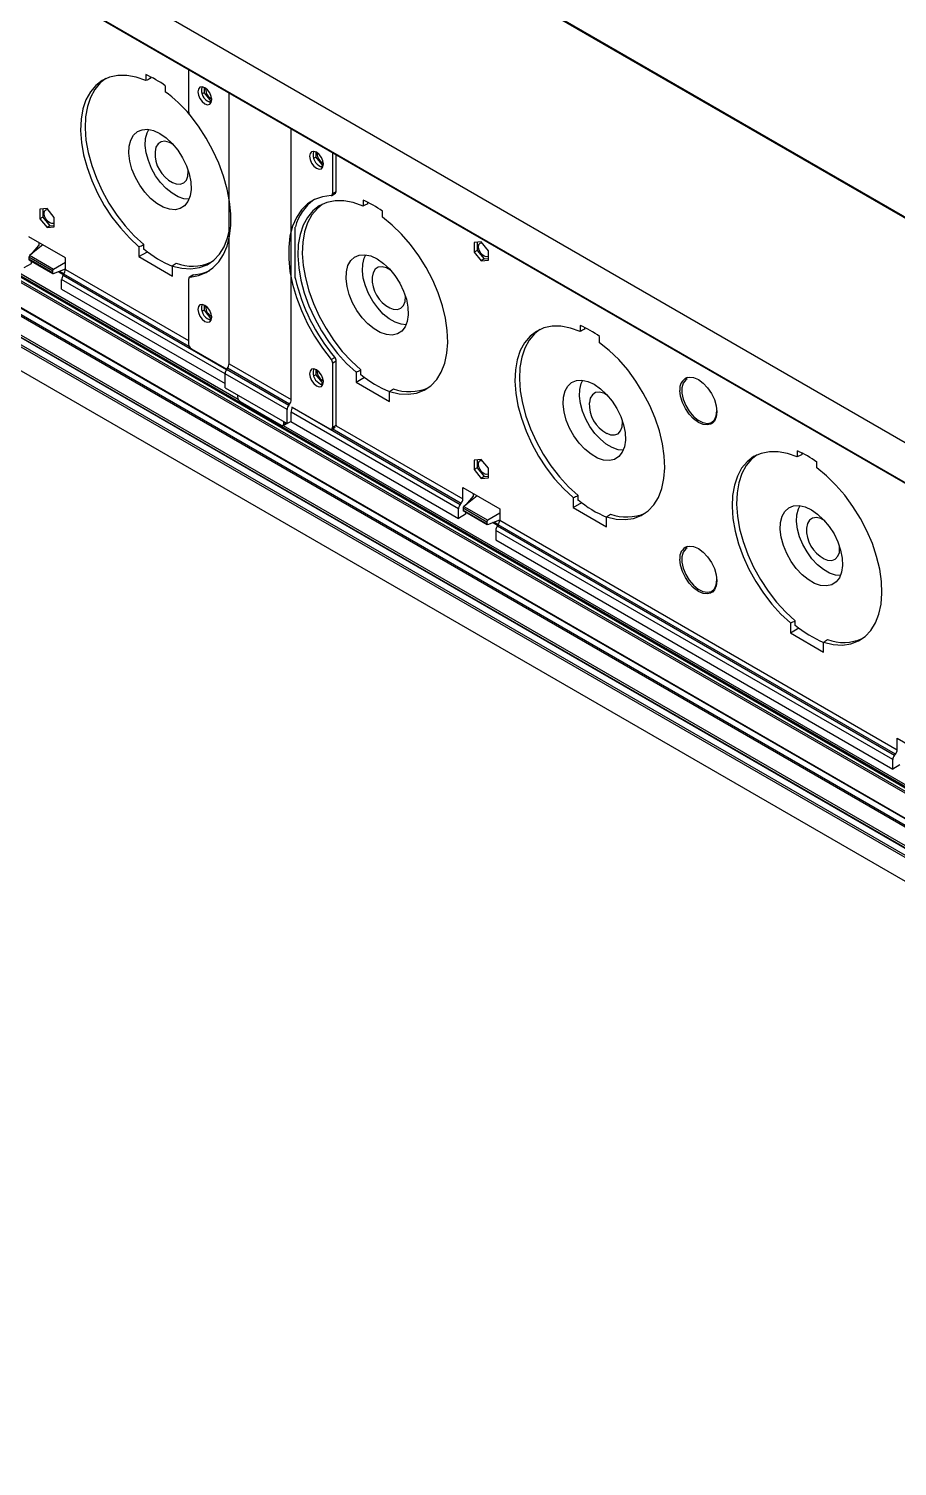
# Model space of a CAD drawing. Header units: inches. Extents: x 5 to 105, y 0 to 80.
# Drawn here: x 39.05 to 45.41, y 52.62 to 63.15 of the extents above; entities that cross this region are included whole.
import ezdxf

# ---------------------------------------------------------------- set-up
doc = ezdxf.new("R2010")
doc.units = ezdxf.units.IN
doc.header["$MEASUREMENT"] = 0

msp = doc.modelspace()

# ---------------------------------------------------------------- linework, layer by layer
for p, q in [((66.849, 49.424), (17.033, 78.182)), ((66.853, 49.425), (17.038, 78.182)), ((66.206, 49.803), (17.709, 77.8)), ((15.505, 77.422), (65.32, 48.665)), ((15.452, 77.158), (65.268, 48.4)), ((15.454, 77.152), (65.27, 48.394)), ((65.629, 45.916), (15.813, 74.673)), ((15.82, 74.685), (65.635, 45.927)), ((65.655, 45.938), (15.839, 74.696)), ((65.659, 45.938), (15.844, 74.696)), ((65.654, 45.95), (15.884, 74.682)), ((65.505, 45.799), (15.69, 74.557)), ((65.51, 45.8), (15.694, 74.558)), ((65.323, 45.692), (15.507, 74.449)), ((65.46, 45.766), (15.644, 74.523)), ((15.651, 74.535), (65.466, 45.777)), ((65.268, 45.653), (15.452, 74.411)), ((15.459, 74.424), (65.274, 45.666)), ((65.318, 45.691), (15.502, 74.449)), ((15.644, 74.388), (65.46, 45.63)), ((15.505, 74.207), (65.32, 45.449)), ((28.183, 67.597), (40.583, 60.439)), ((39.907, 62.817), (39.907, 62.774)), ((39.942, 62.79), (39.942, 62.801)), ((40.22, 62.855), (40.22, 62.548)), ((40.05, 62.692), (40.05, 62.735)), ((40.334, 62.684), (40.32, 62.677)), ((40.334, 62.724), (40.334, 62.684)), ((40.334, 62.684), (40.384, 62.622)), ((40.344, 62.712), (40.344, 62.718)), ((40.517, 60.699), (40.517, 62.683)), ((40.384, 62.622), (40.374, 62.615)), ((40.384, 62.622), (40.389, 62.622)), ((40.972, 60.437), (40.972, 62.421)), ((41.152, 62.251), (41.152, 62.212)), ((41.162, 62.24), (41.163, 62.245)), ((41.276, 61.946), (41.276, 62.246)), ((41.152, 62.212), (41.138, 62.204)), ((41.152, 62.212), (41.203, 62.149)), ((41.203, 62.149), (41.192, 62.142)), ((41.203, 62.149), (41.207, 62.15)), ((41.302, 61.961), (41.302, 62.231)), ((41.27, 61.933), (41.296, 61.948)), ((41.276, 61.946), (41.302, 61.961)), ((39.183, 61.836), (39.131, 61.831)), ((39.131, 61.831), (39.131, 61.762)), ((39.152, 61.833), (39.152, 61.773)), ((39.235, 61.771), (39.183, 61.836)), ((41.499, 61.899), (41.499, 61.855)), ((41.533, 61.872), (41.533, 61.882)), ((41.641, 61.773), (41.641, 61.817)), ((39.152, 61.773), (39.131, 61.762)), ((39.131, 61.762), (39.183, 61.697)), ((39.152, 61.773), (39.202, 61.711)), ((39.202, 61.711), (39.183, 61.697)), ((39.202, 61.711), (39.235, 61.713)), ((39.235, 61.702), (39.235, 61.771)), ((39.318, 61.475), (39.048, 61.63)), ((39.183, 61.697), (39.235, 61.702)), ((41.001, 61.326), (41.001, 61.7)), ((39.153, 61.57), (39.054, 61.492)), ((39.069, 61.503), (39.123, 61.567)), ((39.104, 61.531), (39.097, 61.536)), ((39.1, 61.539), (39.108, 61.534)), ((39.113, 61.538), (39.104, 61.544)), ((39.115, 61.54), (39.105, 61.546)), ((39.123, 61.587), (39.123, 61.567)), ((39.856, 61.556), (39.856, 61.484)), ((39.856, 61.484), (39.918, 61.52)), ((39.892, 61.537), (39.892, 61.572)), ((42.365, 61.592), (42.313, 61.587)), ((42.313, 61.587), (42.313, 61.518)), ((42.335, 61.53), (42.313, 61.518)), ((42.313, 61.518), (42.365, 61.454)), ((42.335, 61.589), (42.335, 61.53)), ((42.335, 61.53), (42.385, 61.467)), ((42.417, 61.527), (42.365, 61.592)), ((42.417, 61.458), (42.417, 61.527)), ((39.016, 61.404), (39.068, 61.435)), ((39.223, 61.38), (39.049, 61.48)), ((39.049, 61.48), (39.049, 61.465)), ((39.223, 61.365), (39.049, 61.465)), ((39.051, 61.461), (39.225, 61.36)), ((39.23, 61.39), (39.054, 61.492)), ((39.068, 61.435), (39.068, 61.451)), ((39.318, 61.441), (39.23, 61.39)), ((39.23, 61.36), (39.318, 61.395)), ((39.318, 61.39), (39.318, 61.475)), ((39.856, 61.484), (40.101, 61.342)), ((40.101, 61.342), (40.101, 61.415)), ((42.385, 61.467), (42.365, 61.454)), ((42.365, 61.454), (42.417, 61.458)), ((42.385, 61.467), (42.417, 61.47)), ((39.223, 61.38), (39.223, 61.365)), ((39.303, 61.352), (39.265, 61.374)), ((39.275, 61.378), (39.307, 61.359)), ((39.289, 61.246), (39.289, 61.316)), ((40.487, 60.625), (39.289, 61.316)), ((39.301, 61.349), (39.306, 61.357)), ((39.301, 61.349), (40.499, 60.658)), ((40.225, 60.827), (39.306, 61.357)), ((39.318, 61.39), (40.22, 60.869)), ((40.22, 61.321), (40.22, 60.844)), ((40.252, 61.349), (40.226, 61.334)), ((40.257, 61.35), (40.231, 61.335)), ((39.289, 61.246), (40.487, 60.555)), ((40.334, 61.091), (40.32, 61.083)), ((40.334, 61.13), (40.334, 61.091)), ((40.334, 61.091), (40.384, 61.028)), ((40.344, 61.118), (40.344, 61.124)), ((40.384, 61.028), (40.374, 61.021)), ((40.384, 61.028), (40.389, 61.029)), ((43.09, 60.98), (43.09, 60.936)), ((43.125, 60.953), (43.125, 60.964)), ((43.232, 60.854), (43.232, 60.898)), ((40.241, 60.809), (40.5, 60.659)), ((40.499, 60.659), (40.505, 60.667)), ((40.499, 60.659), (40.954, 60.396)), ((40.96, 60.404), (40.505, 60.667)), ((40.517, 60.699), (40.972, 60.437)), ((41.152, 60.657), (41.152, 60.618)), ((41.265, 60.731), (41.291, 60.746)), ((41.302, 60.719), (41.276, 60.704)), ((41.276, 60.235), (41.276, 60.704)), ((41.302, 60.25), (41.302, 60.719)), ((40.942, 60.364), (40.487, 60.626)), ((40.487, 60.523), (40.487, 60.626)), ((41.152, 60.618), (41.138, 60.611)), ((41.152, 60.618), (41.203, 60.556)), ((41.162, 60.646), (41.163, 60.651)), ((41.203, 60.556), (41.192, 60.549)), ((41.203, 60.556), (41.207, 60.556)), ((41.447, 60.638), (41.447, 60.565)), ((41.447, 60.565), (41.51, 60.601)), ((41.447, 60.565), (41.692, 60.424)), ((41.483, 60.618), (41.483, 60.654)), ((40.487, 60.523), (40.942, 60.261)), ((40.578, 60.471), (40.578, 60.458)), ((41.692, 60.424), (41.692, 60.497)), ((40.598, 60.423), (40.898, 60.249)), ((40.942, 60.261), (40.942, 60.364)), ((40.954, 60.396), (40.96, 60.404)), ((42.198, 59.637), (40.971, 60.346)), ((40.971, 60.277), (40.971, 60.345)), ((40.975, 60.385), (41.255, 60.223)), ((40.978, 60.381), (42.211, 59.669)), ((40.913, 60.248), (40.938, 60.263)), ((40.913, 60.248), (53.313, 53.09)), ((40.919, 60.261), (40.919, 60.274)), ((40.919, 60.261), (40.93, 60.267)), ((40.971, 60.277), (40.942, 60.261)), ((40.969, 60.276), (42.198, 59.567)), ((41.27, 60.221), (41.294, 60.235)), ((41.276, 60.235), (41.302, 60.25)), ((41.301, 60.245), (42.23, 59.709)), ((42.217, 59.677), (41.272, 60.223)), ((44.681, 60.062), (44.681, 60.018)), ((44.716, 60.034), (44.716, 60.045)), ((42.365, 59.998), (42.313, 59.994)), ((42.313, 59.994), (42.313, 59.924)), ((42.335, 59.936), (42.313, 59.924)), ((42.313, 59.924), (42.365, 59.86)), ((42.335, 59.996), (42.335, 59.936)), ((42.335, 59.936), (42.385, 59.873)), ((42.417, 59.934), (42.365, 59.998)), ((42.417, 59.864), (42.417, 59.934)), ((44.823, 59.936), (44.823, 59.98)), ((42.385, 59.873), (42.365, 59.86)), ((42.365, 59.86), (42.417, 59.864)), ((42.385, 59.873), (42.417, 59.876)), ((42.23, 59.793), (42.5, 59.637)), ((42.23, 59.709), (42.23, 59.793)), ((42.335, 59.733), (42.237, 59.654)), ((42.306, 59.73), (42.251, 59.666)), ((42.298, 59.703), (42.288, 59.709)), ((42.306, 59.75), (42.306, 59.73)), ((43.039, 59.719), (43.039, 59.646)), ((43.075, 59.699), (43.075, 59.735)), ((42.198, 59.567), (42.198, 59.637)), ((42.211, 59.669), (42.217, 59.677)), ((42.231, 59.643), (42.406, 59.542)), ((42.231, 59.643), (42.231, 59.628)), ((42.231, 59.628), (42.406, 59.527)), ((42.233, 59.624), (42.408, 59.523)), ((42.237, 59.654), (42.412, 59.553)), ((42.25, 59.614), (42.25, 59.598)), ((42.287, 59.694), (42.279, 59.698)), ((42.282, 59.702), (42.291, 59.697)), ((42.296, 59.701), (42.286, 59.707)), ((42.5, 59.604), (42.412, 59.553)), ((42.5, 59.637), (42.5, 59.553)), ((43.039, 59.646), (43.101, 59.682)), ((43.039, 59.646), (43.283, 59.505)), ((42.25, 59.598), (42.198, 59.567)), ((42.406, 59.542), (42.406, 59.527)), ((42.412, 59.523), (42.5, 59.557)), ((42.485, 59.515), (42.447, 59.537)), ((42.457, 59.541), (42.49, 59.522)), ((42.489, 59.52), (42.483, 59.512)), ((42.483, 59.512), (45.394, 57.832)), ((45.4, 57.84), (42.489, 59.52)), ((42.5, 59.553), (45.413, 57.872)), ((43.283, 59.505), (43.283, 59.578)), ((45.38, 57.8), (42.472, 59.479)), ((42.472, 59.479), (42.472, 59.409)), ((42.472, 59.409), (45.38, 57.73)), ((44.63, 58.801), (44.63, 58.728)), ((44.63, 58.728), (44.692, 58.764)), ((44.666, 58.781), (44.666, 58.816)), ((44.63, 58.728), (44.874, 58.587)), ((44.874, 58.587), (44.874, 58.659)), ((45.413, 57.956), (45.683, 57.8)), ((45.413, 57.872), (45.413, 57.956)), ((45.394, 57.832), (45.4, 57.84)), ((45.38, 57.73), (45.38, 57.8)), ((45.433, 57.761), (45.38, 57.73))]:
    msp.add_line(p, q)
at = {"flags": 128}
for points in [[(39.907, 62.774), (39.836, 62.798), (39.767, 62.811), (39.702, 62.811), (39.641, 62.799), (39.587, 62.774), (39.54, 62.738), (39.5, 62.691), (39.468, 62.633), (39.446, 62.566), (39.433, 62.491), (39.429, 62.409), (39.436, 62.321), (39.451, 62.23), (39.476, 62.137), (39.51, 62.043), (39.552, 61.95), (39.602, 61.86), (39.658, 61.774), (39.72, 61.694), (39.786, 61.621), (39.856, 61.556)], [(39.613, 62.788), (39.572, 62.757), (39.532, 62.709), (39.501, 62.651), (39.478, 62.584), (39.465, 62.508), (39.462, 62.426), (39.468, 62.338), (39.484, 62.247), (39.51, 62.153), (39.544, 62.059), (39.586, 61.966), (39.636, 61.875), (39.693, 61.789), (39.755, 61.709), (39.822, 61.636), (39.892, 61.572)], [(40.288, 62.692), (40.292, 62.667), (40.303, 62.642), (40.32, 62.62), (40.339, 62.604), (40.358, 62.597), (40.375, 62.601), (40.386, 62.613), (40.39, 62.633), (40.386, 62.658), (40.375, 62.683), (40.358, 62.706), (40.339, 62.721), (40.32, 62.728), (40.303, 62.725), (40.292, 62.712), (40.288, 62.692)], [(40.318, 62.728), (40.318, 62.727), (40.314, 62.707)], [(40.231, 61.335), (40.292, 61.346), (40.349, 61.368), (40.398, 61.401), (40.441, 61.445), (40.476, 61.499), (40.503, 61.562), (40.521, 61.634), (40.53, 61.713), (40.53, 61.798), (40.521, 61.887), (40.503, 61.979), (40.476, 62.074), (40.441, 62.168), (40.398, 62.262), (40.349, 62.353), (40.292, 62.44), (40.231, 62.521)], [(40.01, 62.386), (40.056, 62.354), (40.1, 62.313), (40.141, 62.263), (40.176, 62.208), (40.204, 62.15), (40.225, 62.09), (40.236, 62.032), (40.238, 61.977), (40.231, 61.929), (40.215, 61.888), (40.191, 61.857), (40.159, 61.836), (40.121, 61.828), (40.079, 61.831), (40.034, 61.847), (39.987, 61.873), (39.942, 61.91), (39.9, 61.956), (39.862, 62.008), (39.83, 62.065), (39.805, 62.125), (39.789, 62.184), (39.782, 62.241), (39.785, 62.293), (39.796, 62.338), (39.817, 62.374), (39.845, 62.4), (39.88, 62.414), (39.92, 62.417), (39.964, 62.407), (40.01, 62.386)], [(40.223, 61.904), (40.186, 61.907), (40.143, 61.922), (40.099, 61.948), (40.055, 61.983), (40.015, 62.027), (39.978, 62.077), (39.948, 62.131), (39.925, 62.188), (39.909, 62.245), (39.902, 62.299), (39.905, 62.349), (39.916, 62.392), (39.928, 62.416)], [(40.108, 62.305), (40.079, 62.32), (40.047, 62.329), (40.019, 62.325), (39.996, 62.31), (39.981, 62.285), (39.974, 62.251), (39.974, 62.25)], [(41.107, 62.219), (41.11, 62.195), (41.121, 62.17), (41.138, 62.147), (41.157, 62.132), (41.177, 62.125), (41.193, 62.128), (41.204, 62.141), (41.208, 62.161), (41.204, 62.186), (41.193, 62.211), (41.177, 62.233), (41.157, 62.249), (41.138, 62.255), (41.121, 62.252), (41.11, 62.24), (41.107, 62.219)], [(41.137, 62.256), (41.136, 62.255), (41.133, 62.234)], [(40.103, 62.027), (40.129, 62.017), (40.159, 62.015), (40.185, 62.024), (40.204, 62.045), (40.215, 62.074), (40.217, 62.111), (40.217, 62.116)], [(41.265, 61.931), (41.201, 61.923), (41.143, 61.902), (41.091, 61.87), (41.047, 61.826), (41.01, 61.771), (40.982, 61.707), (40.963, 61.634), (40.954, 61.554), (40.954, 61.467), (40.963, 61.376), (40.982, 61.282), (41.01, 61.185), (41.047, 61.089), (41.091, 60.993), (41.143, 60.901), (41.201, 60.813), (41.265, 60.731)], [(39.162, 61.801), (39.165, 61.817), (39.174, 61.827), (39.187, 61.829), (39.188, 61.829)], [(41.499, 61.855), (41.427, 61.88), (41.358, 61.892), (41.293, 61.893), (41.233, 61.88), (41.178, 61.856), (41.131, 61.82), (41.091, 61.772), (41.06, 61.714), (41.037, 61.647), (41.024, 61.572), (41.021, 61.49), (41.027, 61.403), (41.043, 61.312), (41.068, 61.218), (41.102, 61.124), (41.144, 61.031), (41.193, 60.941), (41.249, 60.855), (41.311, 60.775), (41.378, 60.702), (41.447, 60.638)], [(41.202, 61.869), (41.164, 61.838), (41.124, 61.79), (41.092, 61.733), (41.07, 61.665), (41.057, 61.59), (41.053, 61.507), (41.06, 61.42), (41.076, 61.328), (41.101, 61.234), (41.135, 61.14), (41.178, 61.047), (41.227, 60.957), (41.284, 60.871), (41.346, 60.79), (41.413, 60.718), (41.483, 60.654)], [(39.235, 61.731), (39.231, 61.728), (39.218, 61.726), (39.202, 61.731), (39.187, 61.743), (39.174, 61.761), (39.165, 61.781), (39.162, 61.801)], [(41.692, 60.497), (41.762, 60.48), (41.828, 60.477), (41.89, 60.485), (41.946, 60.506), (41.996, 60.539), (42.038, 60.584), (42.072, 60.639), (42.097, 60.703), (42.112, 60.776), (42.119, 60.856), (42.115, 60.942), (42.102, 61.033), (42.08, 61.125), (42.048, 61.219), (42.009, 61.313), (41.961, 61.404), (41.907, 61.491), (41.846, 61.573), (41.781, 61.648), (41.712, 61.715), (41.641, 61.773)], [(40.101, 61.415), (40.17, 61.399), (40.237, 61.395), (40.299, 61.404), (40.355, 61.425), (40.404, 61.458), (40.447, 61.502), (40.48, 61.557), (40.505, 61.622), (40.517, 61.672)], [(41.602, 61.467), (41.648, 61.435), (41.692, 61.394), (41.732, 61.345), (41.767, 61.29), (41.795, 61.231), (41.816, 61.172), (41.827, 61.113), (41.83, 61.059), (41.823, 61.01), (41.807, 60.969), (41.782, 60.938), (41.75, 60.918), (41.712, 60.909), (41.67, 60.913), (41.625, 60.928), (41.579, 60.955), (41.533, 60.992), (41.491, 61.037), (41.453, 61.09), (41.421, 61.147), (41.397, 61.206), (41.381, 61.265), (41.374, 61.322), (41.376, 61.374), (41.388, 61.419), (41.408, 61.455), (41.436, 61.481), (41.471, 61.495), (41.512, 61.498), (41.556, 61.489), (41.602, 61.467)], [(41.814, 60.985), (41.778, 60.989), (41.734, 61.003), (41.69, 61.029), (41.647, 61.064), (41.606, 61.108), (41.57, 61.158), (41.539, 61.213), (41.516, 61.27), (41.5, 61.326), (41.494, 61.381), (41.496, 61.43), (41.507, 61.474), (41.519, 61.497)], [(42.345, 61.557), (42.348, 61.573), (42.356, 61.583), (42.369, 61.586), (42.37, 61.586)], [(42.417, 61.487), (42.413, 61.485), (42.4, 61.482), (42.385, 61.488), (42.369, 61.5), (42.356, 61.518), (42.348, 61.538), (42.345, 61.557)], [(41.699, 61.386), (41.67, 61.402), (41.639, 61.41), (41.61, 61.406), (41.588, 61.392), (41.572, 61.366), (41.566, 61.333), (41.566, 61.332)], [(40.257, 61.35), (40.318, 61.361), (40.372, 61.381)], [(41.694, 61.108), (41.72, 61.099), (41.75, 61.096), (41.776, 61.106), (41.795, 61.126), (41.806, 61.156), (41.809, 61.192), (41.808, 61.197)], [(40.288, 61.098), (40.292, 61.074), (40.303, 61.048), (40.32, 61.026), (40.339, 61.01), (40.358, 61.004), (40.375, 61.007), (40.386, 61.019), (40.39, 61.04), (40.386, 61.064), (40.375, 61.09), (40.358, 61.112), (40.339, 61.127), (40.32, 61.134), (40.303, 61.131), (40.292, 61.118), (40.288, 61.098)], [(40.318, 61.134), (40.318, 61.133), (40.314, 61.113)], [(43.09, 60.936), (43.018, 60.961), (42.949, 60.974), (42.884, 60.974), (42.824, 60.962), (42.77, 60.937), (42.722, 60.901), (42.682, 60.854), (42.651, 60.796), (42.628, 60.729), (42.615, 60.654), (42.612, 60.572), (42.618, 60.484), (42.634, 60.393), (42.659, 60.3), (42.693, 60.206), (42.735, 60.113), (42.784, 60.022), (42.841, 59.937), (42.902, 59.856), (42.969, 59.784), (43.039, 59.719)], [(42.795, 60.951), (42.755, 60.919), (42.715, 60.872), (42.683, 60.814), (42.661, 60.747), (42.648, 60.671), (42.644, 60.589), (42.651, 60.501), (42.667, 60.41), (42.692, 60.316), (42.726, 60.222), (42.769, 60.128), (42.819, 60.038), (42.875, 59.952), (42.938, 59.872), (43.004, 59.799), (43.075, 59.735)], [(43.283, 59.578), (43.353, 59.562), (43.419, 59.558), (43.481, 59.567), (43.537, 59.588), (43.587, 59.621), (43.629, 59.665), (43.663, 59.72), (43.688, 59.785), (43.704, 59.858), (43.71, 59.938), (43.706, 60.024), (43.693, 60.114), (43.671, 60.207), (43.64, 60.301), (43.6, 60.394), (43.552, 60.485), (43.498, 60.573), (43.438, 60.655), (43.372, 60.73), (43.303, 60.797), (43.232, 60.854)], [(41.107, 60.626), (41.11, 60.601), (41.121, 60.576), (41.138, 60.554), (41.157, 60.538), (41.177, 60.531), (41.193, 60.534), (41.204, 60.547), (41.208, 60.567), (41.204, 60.592), (41.193, 60.617), (41.177, 60.639), (41.157, 60.655), (41.138, 60.662), (41.121, 60.659), (41.11, 60.646), (41.107, 60.626)], [(41.137, 60.662), (41.136, 60.661), (41.133, 60.641)], [(43.193, 60.549), (43.239, 60.517), (43.283, 60.475), (43.323, 60.426), (43.358, 60.371), (43.387, 60.313), (43.407, 60.253), (43.419, 60.195), (43.421, 60.14), (43.414, 60.091), (43.398, 60.051), (43.373, 60.019), (43.342, 59.999), (43.304, 59.991), (43.261, 59.994), (43.216, 60.009), (43.17, 60.036), (43.125, 60.073), (43.082, 60.119), (43.044, 60.171), (43.012, 60.228), (42.988, 60.287), (42.972, 60.347), (42.965, 60.403), (42.967, 60.455), (42.979, 60.5), (42.999, 60.536), (43.027, 60.562), (43.062, 60.577), (43.103, 60.579), (43.147, 60.57), (43.193, 60.549)], [(43.406, 60.067), (43.369, 60.07), (43.325, 60.085), (43.281, 60.11), (43.238, 60.146), (43.197, 60.189), (43.161, 60.239), (43.13, 60.294), (43.107, 60.351), (43.092, 60.408), (43.085, 60.462), (43.087, 60.512), (43.098, 60.555), (43.11, 60.579)], [(43.875, 60.59), (43.863, 60.582), (43.844, 60.557), (43.835, 60.524), (43.835, 60.483), (43.844, 60.439), (43.863, 60.393), (43.888, 60.351), (43.919, 60.314), (43.954, 60.286), (43.989, 60.269), (44.022, 60.263), (44.051, 60.27), (44.073, 60.289), (44.087, 60.318), (44.092, 60.355)], [(43.874, 60.598), (43.889, 60.601), (43.921, 60.598), (43.957, 60.583), (43.992, 60.557), (44.024, 60.523), (44.052, 60.481), (44.074, 60.437), (44.087, 60.391), (44.092, 60.348), (44.087, 60.31), (44.074, 60.28), (44.059, 60.264)], [(43.29, 60.467), (43.262, 60.483), (43.23, 60.491), (43.201, 60.488), (43.179, 60.473), (43.164, 60.448), (43.157, 60.414), (43.157, 60.413)], [(44.044, 60.256), (44.024, 60.251), (43.992, 60.255), (43.957, 60.27), (43.921, 60.295), (43.889, 60.33), (43.861, 60.371), (43.839, 60.416), (43.826, 60.461), (43.821, 60.504)], [(41.302, 60.25), (41.301, 60.245), (41.301, 60.245)], [(43.286, 60.19), (43.311, 60.18), (43.342, 60.178), (43.367, 60.187), (43.386, 60.207), (43.397, 60.237), (43.4, 60.274), (43.399, 60.278)], [(44.059, 60.264), (44.052, 60.26), (44.044, 60.256)], [(44.681, 60.018), (44.61, 60.043), (44.541, 60.055), (44.476, 60.055), (44.415, 60.043), (44.361, 60.019), (44.313, 59.982), (44.273, 59.935), (44.242, 59.877), (44.22, 59.81), (44.207, 59.735), (44.203, 59.653), (44.209, 59.566), (44.225, 59.474), (44.25, 59.381), (44.284, 59.287), (44.326, 59.194), (44.376, 59.104), (44.432, 59.018), (44.494, 58.938), (44.56, 58.865), (44.63, 58.801)], [(44.386, 60.032), (44.346, 60.001), (44.306, 59.953), (44.275, 59.895), (44.252, 59.828), (44.239, 59.753), (44.236, 59.67), (44.242, 59.583), (44.258, 59.491), (44.283, 59.397), (44.318, 59.303), (44.36, 59.21), (44.41, 59.119), (44.467, 59.033), (44.529, 58.953), (44.596, 58.881), (44.666, 58.816)], [(42.345, 59.964), (42.348, 59.98), (42.356, 59.99), (42.369, 59.992), (42.37, 59.992)], [(42.417, 59.894), (42.413, 59.891), (42.4, 59.888), (42.385, 59.894), (42.369, 59.906), (42.356, 59.924), (42.348, 59.944), (42.345, 59.964)], [(44.874, 58.659), (44.944, 58.643), (45.011, 58.639), (45.072, 58.648), (45.129, 58.669), (45.178, 58.702), (45.22, 58.746), (45.254, 58.801), (45.279, 58.866), (45.295, 58.939), (45.301, 59.019), (45.298, 59.105), (45.285, 59.195), (45.262, 59.288), (45.231, 59.382), (45.191, 59.476), (45.144, 59.567), (45.089, 59.654), (45.029, 59.736), (44.964, 59.811), (44.895, 59.878), (44.823, 59.936)], [(44.784, 59.63), (44.83, 59.598), (44.874, 59.557), (44.915, 59.508), (44.95, 59.453), (44.978, 59.394), (44.998, 59.334), (45.01, 59.276), (45.012, 59.222), (45.005, 59.173), (44.989, 59.132), (44.965, 59.101), (44.933, 59.081), (44.895, 59.072), (44.852, 59.075), (44.807, 59.091), (44.761, 59.118), (44.716, 59.154), (44.673, 59.2), (44.635, 59.252), (44.604, 59.309), (44.579, 59.369), (44.563, 59.428), (44.556, 59.485), (44.558, 59.537), (44.57, 59.582), (44.59, 59.618), (44.619, 59.644), (44.654, 59.658), (44.694, 59.661), (44.738, 59.651), (44.784, 59.63)], [(44.997, 59.148), (44.96, 59.152), (44.917, 59.166), (44.872, 59.192), (44.829, 59.227), (44.788, 59.271), (44.752, 59.321), (44.722, 59.376), (44.698, 59.432), (44.683, 59.489), (44.676, 59.544), (44.678, 59.593), (44.689, 59.636), (44.701, 59.66)], [(44.882, 59.549), (44.853, 59.565), (44.821, 59.573), (44.793, 59.569), (44.77, 59.554), (44.755, 59.529), (44.748, 59.496), (44.748, 59.495)], [(43.875, 59.352), (43.863, 59.344), (43.844, 59.32), (43.835, 59.286), (43.835, 59.246), (43.844, 59.201), (43.863, 59.156), (43.888, 59.113), (43.919, 59.077), (43.954, 59.049), (43.989, 59.031), (44.022, 59.026), (44.051, 59.032), (44.073, 59.051), (44.087, 59.08), (44.092, 59.118)], [(43.874, 59.36), (43.889, 59.363), (43.921, 59.36), (43.957, 59.345), (43.992, 59.32), (44.024, 59.285), (44.052, 59.244), (44.074, 59.199), (44.087, 59.154), (44.092, 59.11), (44.087, 59.072), (44.074, 59.043), (44.059, 59.027)], [(44.877, 59.271), (44.902, 59.261), (44.933, 59.259), (44.958, 59.268), (44.978, 59.289), (44.989, 59.318), (44.991, 59.355), (44.991, 59.36)], [(44.044, 59.019), (44.024, 59.014), (43.992, 59.017), (43.957, 59.032), (43.921, 59.058), (43.889, 59.092), (43.861, 59.133), (43.839, 59.178), (43.826, 59.224), (43.821, 59.267)], [(44.059, 59.027), (44.052, 59.023), (44.044, 59.019)]]:
    msp.add_lwpolyline(points, dxfattribs=at)
for centre, radius, start, end in [((39.59, 62.104), 0.781, 53.9669, 66.0385), ((39.413, 61.833), 1.069, 40.21, 53.4746), ((40.407, 62.703), 0.0929, 177.3867, 256.4503), ((40.428, 62.714), 0.0837, 181.4264, 242.6106), ((40.264, 62.55), 0.0442, 182.6695, 220.1715), ((40.21, 62.238), 0.236, 176.8841, 243.1106), ((41.225, 62.23), 0.0929, 177.3867, 256.4503), ((41.246, 62.242), 0.0837, 181.4264, 242.6106), ((41.263, 61.944), 0.0125, 277.0875, 9.6478), ((41.287, 61.96), 0.0144, 305.6803, 5.6347), ((41.341, 61.614), 0.35, 125.3146, 165.1608), ((41.181, 61.185), 0.781, 53.9669, 66.0385), ((40.396, 62.137), 0.781, 230.0886, 247.7627), ((40.247, 61.751), 0.337, 249.3827, 293.857), ((40.233, 61.323), 0.0126, 99.3243, 189.3844), ((40.257, 61.34), 0.0101, 93.3384, 119.8005), ((42.347, 61.635), 1.38, 192.8374, 220.1035), ((41.801, 61.319), 0.236, 176.8841, 243.1106), ((40.407, 61.109), 0.0929, 177.3867, 256.4503), ((40.428, 61.12), 0.0837, 181.4263, 242.6108), ((42.773, 60.267), 0.781, 53.9669, 66.0385), ((40.264, 60.846), 0.0441, 182.6075, 237.3926), ((40.543, 60.624), 0.0561, 141.3701, 177.4343), ((40.461, 60.702), 0.0561, 321.3701, 357.4343), ((41.232, 60.702), 0.0443, 2.7038, 40.9071), ((41.258, 60.717), 0.0443, 2.7038, 40.9071), ((41.225, 60.636), 0.0929, 177.3867, 256.4503), ((41.246, 60.648), 0.0837, 181.4263, 242.6107), ((41.988, 61.22), 0.783, 229.8203, 247.7528), ((43.907, 60.517), 0.0875, 112.6473, 188.418), ((40.622, 60.46), 0.0441, 182.6078, 237.3924), ((41.839, 60.832), 0.337, 249.3827, 293.857), ((40.998, 60.361), 0.0561, 141.3701, 177.4343), ((40.916, 60.439), 0.0561, 321.3701, 357.4343), ((41.07, 60.343), 0.0992, 156.5951, 178.5699), ((43.392, 60.4), 0.236, 176.8841, 243.1106), ((40.906, 60.259), 0.0125, 230.7898, 9.2204), ((41.263, 60.233), 0.0125, 230.797, 9.2133), ((44.364, 59.348), 0.781, 53.9669, 66.0385), ((43.58, 60.301), 0.783, 229.8203, 247.7528), ((43.43, 59.914), 0.337, 249.3827, 293.857), ((44.984, 59.482), 0.236, 176.8841, 243.1106), ((43.907, 59.28), 0.0875, 112.6473, 188.418), ((45.171, 59.383), 0.783, 229.8203, 247.7528), ((45.021, 58.995), 0.337, 249.3824, 293.8573)]:
    msp.add_arc(centre, radius, start, end)
for centre, major_axis, ratio, start_param, end_param in [((39.41, 61.904), (6.92, 3.375), 0.073638, 1.457922, 1.462962), ((41.001, 60.985), (6.92, 3.375), 0.073638, 1.457922, 1.462962), ((40.269, 62.361), (4.957, 2.265), 0.10364, 4.581767, 4.58903), ((39.055, 61.484), (0.00403, 0.00827), 0.525016, 0.835944, 2.319474), ((39.055, 61.469), (0.00403, 0.00827), 0.525016, 2.319474, 3.104953), ((40.423, 62.272), (3.865, 2.904), 0.102882, 4.551952, 4.559215), ((39.23, 61.383), (0.00525, 0.00756), 0.62527, 0.924529, 2.408059), ((39.23, 61.368), (0.00525, 0.00756), 0.62527, 2.408059, 3.891589), ((39.314, 61.332), (0.0166, 0.0328), 0.535781, 1.313561, 2.325758), ((39.293, 61.374), (0.0166, 0.0328), 0.535781, 4.455153, 5.46735), ((42.592, 60.067), (6.92, 3.375), 0.073638, 1.457922, 1.462962), ((41.86, 61.442), (4.957, 2.265), 0.10364, 4.581767, 4.58903), ((42.015, 61.353), (3.865, 2.904), 0.102882, 4.551952, 4.559215), ((44.183, 59.148), (6.92, 3.375), 0.073638, 1.457922, 1.462962), ((42.203, 59.695), (0.0204, 0.0306), 0.616135, 4.525644, 5.537841), ((43.451, 60.523), (4.957, 2.265), 0.10364, 4.581767, 4.58903), ((42.226, 59.651), (0.0204, 0.0306), 0.616135, 1.384051, 2.396248), ((42.237, 59.647), (0.00403, 0.00827), 0.525016, 0.835944, 2.319474), ((42.237, 59.632), (0.00403, 0.00827), 0.525016, 2.319474, 3.104953), ((42.413, 59.546), (0.00525, 0.00756), 0.62527, 0.924529, 2.408059), ((42.413, 59.531), (0.00525, 0.00756), 0.62527, 2.408059, 3.891589), ((42.496, 59.495), (0.0166, 0.0328), 0.535781, 1.313561, 2.325758), ((42.476, 59.537), (0.0166, 0.0328), 0.535781, 4.455153, 5.46735), ((43.606, 60.434), (3.865, 2.904), 0.102882, 4.551952, 4.559215), ((45.043, 59.605), (4.957, 2.265), 0.10364, 4.581767, 4.58903), ((45.197, 59.516), (3.865, 2.904), 0.102882, 4.551952, 4.559215), ((45.408, 57.814), (0.0204, 0.0306), 0.616135, 1.384051, 2.396248), ((45.385, 57.858), (0.0204, 0.0306), 0.616135, 4.525644, 5.537841)]:
    msp.add_ellipse(centre, major_axis=major_axis, ratio=ratio, start_param=start_param, end_param=end_param)

doc.saveas('drawing.dxf')
